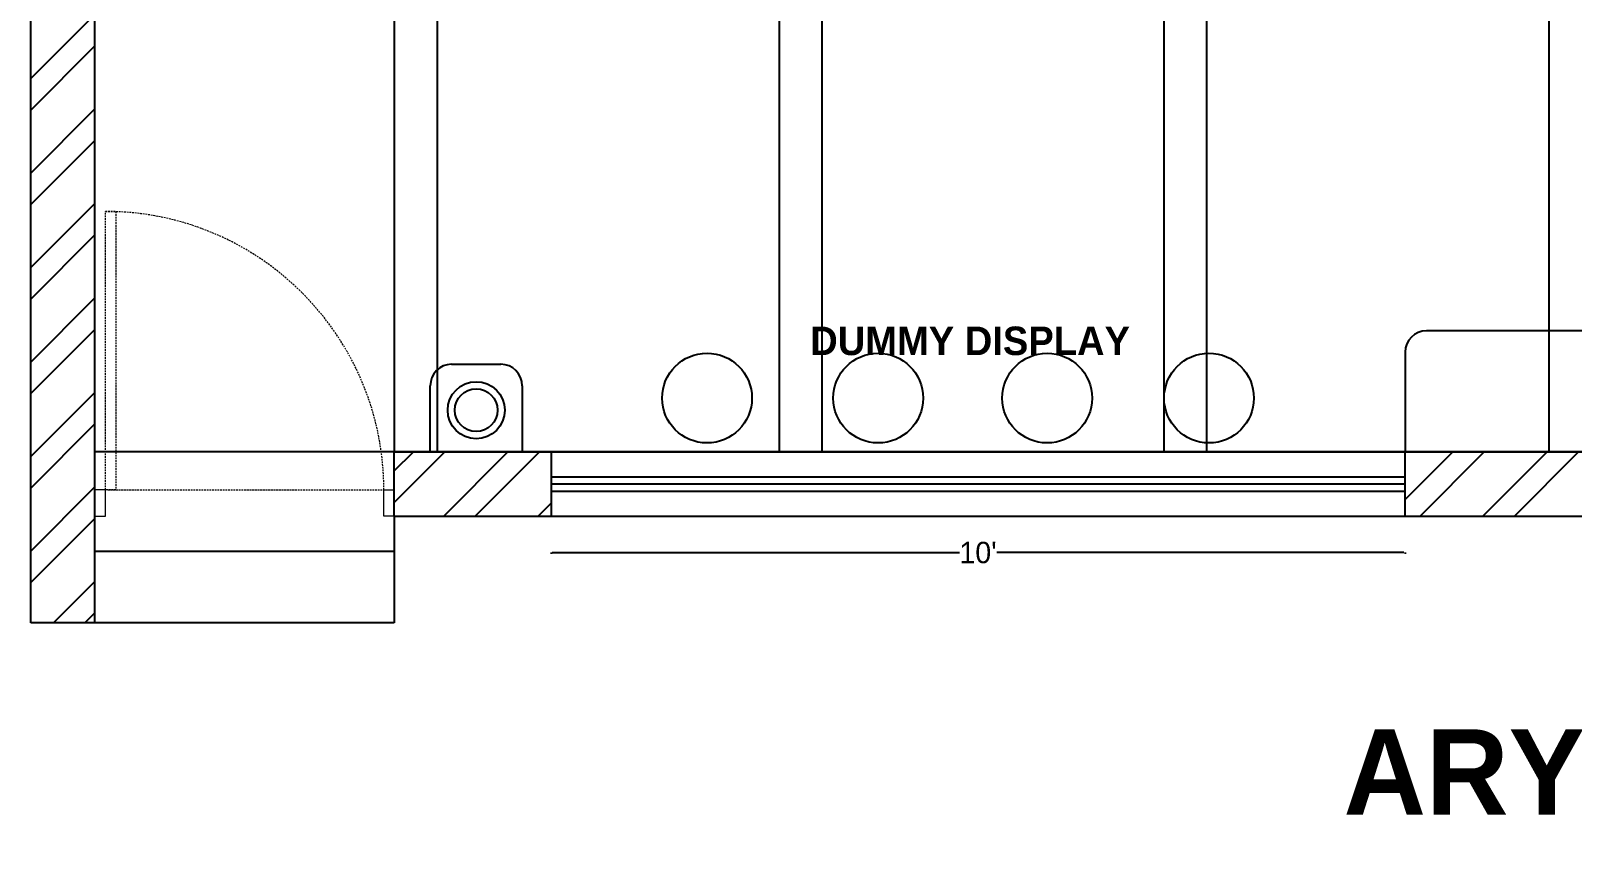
# Model space of a CAD drawing. Header units: inches. Extents: x 9636 to 21597, y -10243 to 557.
# Drawn here: x 19176 to 19392.3, y -1568.7 to -1455.2 of the extents above; entities that cross this region are included whole.
import ezdxf

# ---------------------------------------------------------------- set-up
doc = ezdxf.new("R2010")
doc.units = ezdxf.units.IN
doc.header["$MEASUREMENT"] = 0
doc.linetypes.add('DASHED2', pattern=[0.375, 0.25, -0.125])
doc.linetypes.add('HIDDEN', pattern=[0.375, 0.25, -0.125])
for name, color, linetype in [('A-Door-Frame', 1, 'Continuous'), ('A-Door-Swing', 8, 'HIDDEN'), ('IEL-HATCH-002', 7, 'Continuous')]:
    doc.layers.add(name, color=color, linetype=linetype)
doc.styles.add('HEMI', font='stylu.ttf')
doc.styles.add('MtXpl_Stylus_BT', font='')
doc.styles.get('MtXpl_Stylus_BT').set_extended_font_data('Stylus BT', bold=True)

# ---------------------------------------------------------------- blocks, each defined once
blk = doc.blocks.new('2r')
at = {"color": 252, "true_color": 0x939598}
for p, q in [((19175.99, -1789.39), (19175.99, -1592.39)), ((19184.99, -1789.39), (19184.99, -1601.39)), ((19497.99, -1748.39), (19371.84, -1748.39)), ((19368.84, -1751.39), (19368.84, -1765.39)), ((19235.04, -1753.1), (19241.94, -1753.1)), ((19232.04, -1765.39), (19232.04, -1756.1)), ((19244.94, -1756.1), (19244.94, -1765.39)), ((19226.99, -1765.39), (19602.99, -1765.39)), ((19226.99, -1774.39), (19226.99, -1765.39)), ((19244.94, -1765.39), (19232.04, -1765.39)), ((19248.99, -1765.39), (19248.99, -1774.39)), ((19368.84, -1774.39), (19368.84, -1765.39)), ((19248.99, -1768.89), (19368.84, -1768.89)), ((19248.99, -1769.89), (19368.84, -1769.89)), ((19248.99, -1770.89), (19368.84, -1770.89)), ((19226.99, -1774.39), (19786.99, -1774.39)), ((19226.99, -1774.39), (19226.99, -1789.39)), ((19226.99, -1779.39), (19184.99, -1779.39)), ((19248.99, -1779.49), (19248.99, -1779.71)), ((19249.17, -1779.53), (19306.29, -1779.53)), ((19368.66, -1779.53), (19311.53, -1779.53)), ((19368.84, -1779.49), (19368.84, -1779.71)), ((19226.99, -1789.39), (19175.99, -1789.39))]:
    blk.add_line(p, q, dxfattribs=at)
for centre, radius in [((19270.88, -1757.84), 6.3), ((19294.9, -1757.84), 6.3), ((19318.61, -1757.84), 6.3), ((19341.32, -1757.84), 6.3), ((19238.49, -1759.54), 4), ((19238.49, -1759.54), 3)]:
    blk.add_circle(centre, radius, dxfattribs=at)
for centre, start, end in [((19371.84, -1751.39), 90, 180), ((19235.04, -1756.1), 90, 180), ((19241.94, -1756.1), 0, 90)]:
    blk.add_arc(centre, 3, start, end, dxfattribs=at)
for points in [[(19249.17, -1779.5), (19249.17, -1779.56), (19248.99, -1779.53)], [(19368.66, -1779.5), (19368.66, -1779.56), (19368.84, -1779.53)]]:
    blk.add_solid(points, dxfattribs=at)
at = {"layer": 'A-Door-Frame', "color": 252, "lineweight": 5, "true_color": 0x939598}
for p, q in [((19184.99, -1774.39), (19184.99, -1770.72)), ((19226.99, -1774.39), (19226.99, -1770.72))]:
    blk.add_line(p, q, dxfattribs=at)
for points in [[(19184.99, -1774.39), (19186.46, -1774.39), (19186.46, -1770.72), (19184.99, -1770.72)], [(19226.99, -1774.39), (19225.52, -1774.39), (19225.52, -1770.72), (19226.99, -1770.72)]]:
    blk.add_lwpolyline(points, dxfattribs=at)
at = {"layer": 'A-Door-Swing', "color": 252, "linetype": 'DASHED2', "lineweight": 5, "true_color": 0x939598}
blk.add_line((19186.81, -1770.72), (19225.87, -1770.72), dxfattribs=at)
blk.add_lwpolyline([(19186.46, -1770.72), (19186.46, -1731.66), (19187.92, -1731.66), (19187.92, -1770.72)], close=True, dxfattribs=at)
blk.add_arc((19186.46, -1770.72), 39.07, 0, 90, dxfattribs=at)
at = {"layer": 'IEL-HATCH-002', "color": 252, "linetype": 'Continuous', "true_color": 0x939598, "transparency": 33554687}
for p, q in [((19175.99, -1713.01), (19184.99, -1704.01)), ((19175.99, -1717.43), (19184.99, -1708.43)), ((19175.99, -1726.27), (19184.99, -1717.27)), ((19175.99, -1730.69), (19184.99, -1721.69)), ((19175.99, -1739.53), (19184.99, -1730.53)), ((19175.99, -1743.94), (19184.99, -1734.94)), ((19175.99, -1752.78), (19184.99, -1743.78)), ((19175.99, -1757.2), (19184.99, -1748.2)), ((19175.99, -1766.04), (19184.99, -1757.04)), ((19175.99, -1770.46), (19184.99, -1761.46)), ((19226.99, -1768.07), (19229.68, -1765.39)), ((19226.99, -1772.49), (19234.09, -1765.39)), ((19233.93, -1774.39), (19242.93, -1765.39)), ((19238.35, -1774.39), (19247.35, -1765.39)), ((19368.84, -1772.07), (19375.52, -1765.39)), ((19370.94, -1774.39), (19379.94, -1765.39)), ((19379.77, -1774.39), (19388.77, -1765.39)), ((19384.19, -1774.39), (19393.19, -1765.39)), ((19175.99, -1779.3), (19184.99, -1770.3)), ((19247.19, -1774.39), (19248.99, -1772.59)), ((19175.99, -1783.72), (19184.99, -1774.72)), ((19179.16, -1789.39), (19184.99, -1783.56)), ((19183.58, -1789.39), (19184.99, -1787.98))]:
    blk.add_line(p, q, dxfattribs=at)
at = {"color": 252, "true_color": 0x939598, "style": 'MtXpl_Stylus_BT'}
for s, height, p in [('DUMMY DISPLAY', 4, (19285.36, -1751.81)), ('ARYA BOUTIQUE FLOOR PLAN', 12, (19360.19, -1816.32))]:
    blk.add_text(s, height=height, rotation=0.0094, dxfattribs=at).set_placement(p)
at = {"color": 252, "true_color": 0x939598, "insert": (19308.91, -1779.53), "char_height": 3, "attachment_point": 5, "style": 'HEMI'}
blk.add_mtext("\\A1;10'", dxfattribs=at)

msp = doc.modelspace()

# ---------------------------------------------------------------- linework, layer by layer
for p, q in [((19226.99, -1350.32), (19226.99, -1514.32)), ((19232.99, -1350.32), (19232.99, -1514.32)), ((19280.99, -1350.32), (19280.99, -1514.32)), ((19286.99, -1350.32), (19286.99, -1514.32)), ((19334.99, -1350.32), (19334.99, -1514.32)), ((19340.99, -1350.32), (19340.99, -1514.32)), ((19388.99, -1350.32), (19388.99, -1514.32))]:
    msp.add_line(p, q)
msp.add_lwpolyline([(19184.99, -1350.32), (19602.99, -1350.32), (19602.99, -1514.32), (19184.99, -1514.32)], close=True)

# ---------------------------------------------------------------- block references
msp.add_blockref('2r', (0, 251.07))

doc.saveas('drawing.dxf')
